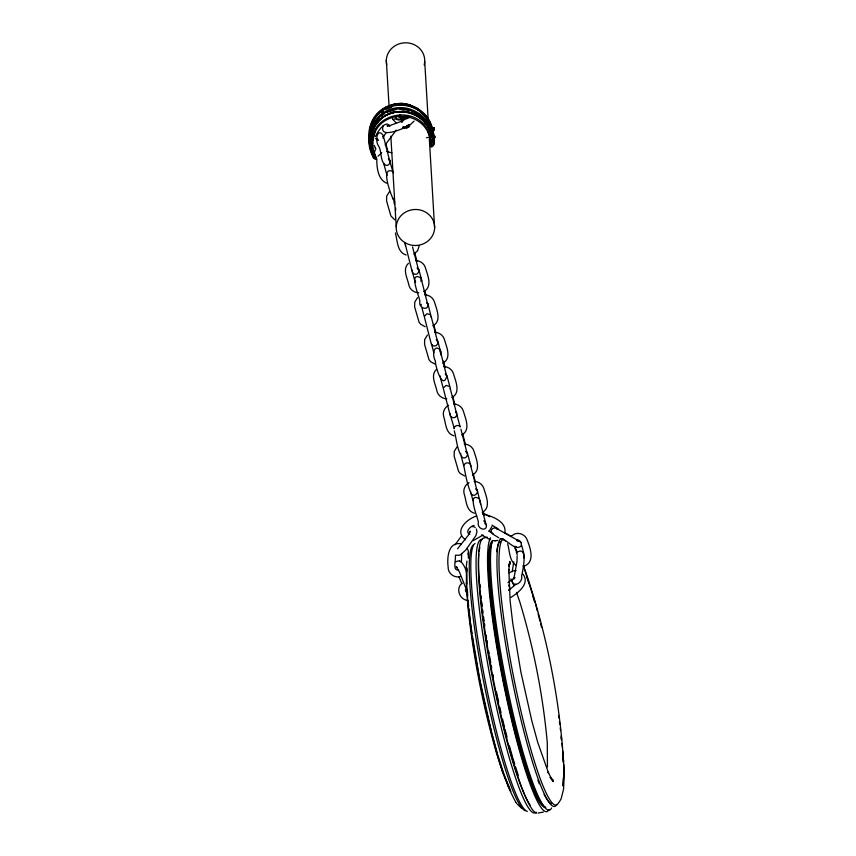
<?xml version="1.0" encoding="UTF-8"?>
<svg xmlns="http://www.w3.org/2000/svg" width="856" height="856" viewBox="0 0 856 856"><rect width="100%" height="100%" fill="white"/><g stroke="black" fill="none" stroke-linecap="round" stroke-linejoin="round"><path stroke-width="1.28" d="M465.803 587.997L459.34 571.797L456.152 566.597L457.232 567.421M393.118 198.892L393.236 198.325M405.509 245.233L412.389 272.561L414.572 274.295L417.161 274.016L418.787 271.973L418.723 269.03M460.689 454.119L460.817 453.562M433.404 142.438L434.399 142.364L433.992 137.441M455.381 555.437C456.066 559.91 452.129 571.22 458.645 569.893M461.405 562.446L461.694 553.468M468.371 558.198L468.307 550.9L467.258 548.289M434.099 129.941L433.917 128.946L434.078 129.93M433.896 128.71L434.003 129.395M434.078 135.665L434.356 137.174M434.238 136.232L426.374 137.763M563.409 778.286L563.055 786.022L564.029 769.662C560.466 701.877 547.027 634.36 525.06 570.15L523.219 565.977M466.456 572.354L466.574 571.016M466.82 569.668L466.862 568.973L466.937 584.092M466.969 561.033L466.317 566.298L466.541 587.901L467.975 607.482C473.25 656.499 482.805 705.066 496.298 752.478L502.633 772.144M466.499 571.69L466.969 567.913M504.783 533.095C507.234 521.443 491.472 515.954 483.469 514.156M412.089 270.924L412.228 270.047M421.173 305.228L421.302 304.34M440.273 352.298L440.284 350.896L446.532 375.613L445.248 374.04M440.155 376.94L440.294 376.052M450.203 413.469L450.181 414.871M454.097 428.76C454.033 425.7 458.195 424.309 460.111 426.566M368.658 136.628C369.353 93.09 429.776 93.422 433.746 135.088M369.76 131.824C370.616 112.436 392.123 98.547 410.27 105.053M369.107 140.01C369.525 128.453 376.03 117.518 386.334 112.104M372.799 140.983L374.789 132.284M372.692 143.787C372.82 109.375 423.752 106.626 430.258 139.282M512.241 571.648L513.76 561.825M376.822 158.82C376.683 167.369 377.849 180.017 387.212 183.398M419.215 245.565L417.675 250.637L413.897 254.114M547.444 766.944L547.273 742.644C542.95 694.901 533.609 647.585 519.753 601.704L516.489 592.438M410.538 110.21C424.469 114.822 434.452 128.689 434.153 143.38A70.962 24.952 -4.6 0 1 433.671 144.899L432.922 144.557L433.093 145.991L431.092 147.029L430.172 137.752L427.872 131.642M396.221 130.123L385.189 144.974M508.999 565.067L509.887 561.365L508.721 570.759L508.817 569.4L510.144 601.051L512.733 623.179L520.887 672.056L531.779 720.698L537.771 742.494L548.643 773.332L548.043 772.133L553.126 781.635L551.071 778.5M441.182 355.208L441.097 353.603M460.175 426.919L456.066 411.832M480.665 504.323L477.188 489.867M467.965 554.174L468.596 552.644M523.936 557.962L524.257 555.116M373.43 150.003L376.287 158.863L374.307 158.692L374.297 157.215L373.644 157.857A70.962 23.786 -22.1 0 1 373.023 156.573C362.602 138.447 372.852 112.478 393.835 108.295C414.304 103.715 434.976 121.627 434.399 142.364M382.985 138.073L383.467 136.371L389.598 160.575L388.399 159.056M420.927 281.399L421.302 279.184L427.551 303.901L426.951 302.885M424.63 316.067L427.08 313.703L430.515 314.762M443.611 387.779L446.062 385.414L449.496 386.473M464.113 465.193C464.904 461.93 469.901 462.069 470.768 465.193M369.963 128.047L373.419 120.172L379.625 112.532M372.328 124.184L374.671 118.834M371.087 130.936L374.436 123.307L379.636 116.887M371.59 130.166L373.023 126.891M491.954 526.461L489.258 530.966M465.964 589.056L465.6 591.196L467.002 592.951M508.774 565.763L510.304 563.141L508.625 566.191M375.442 136.596C377.025 132.338 386.035 118.824 389.94 126.303M455.071 544.812L461.48 536.006M508.945 590.159L509.844 587.901L508.657 585.044M383.253 125.511C378.234 139.796 403.765 128.304 406.3 126.784M414.111 121.103L409.821 125.115M383.199 136.767L386.259 132.691M376.126 116.341L377.774 114.297M373.58 119.519L378.908 112.939L386.238 107.813M378.309 114.329L379.764 112.532M378.32 114.511L379.775 112.703M376.683 120.867L379.657 117.197M380.192 119.583L374.735 126.367L371.408 133.964A37.204 34.828 -3.4 0 0 373.922 158.285M377.967 156.252L381.744 152.775M389.491 191.594L386.698 196.131L386.58 200.935L390.892 215.969L394.67 219.735M408.483 263.306C401.924 269.351 407.745 278.607 408.975 285.53C410.152 289.788 414.336 292.731 418.702 292.773M417.557 297.61L414.764 302.147L414.646 306.951L419.087 322.209L420.66 324.21L425.165 326.725M427.465 335.017L424.672 339.554L424.555 344.358L428.984 359.627L430.568 361.628L435.073 364.142M436.549 369.321C429.99 375.356 435.811 384.622 437.041 391.545C438.229 395.793 442.413 398.746 446.768 398.789M457.072 446.832L454.279 451.369L454.151 456.173L458.591 471.431L460.164 473.432L464.669 475.947M558.882 802.5L561.055 799.065L563.569 789.2L564.19 775.964L563.687 764.301M462.015 583.214C455.296 588.66 459.693 600.045 468.114 600.495M516.318 552.73C529.522 543.742 521.957 574.002 521.646 576.024C523.134 582.636 512.969 588.682 511.845 579.961M372.959 156.402C374.404 155.225 371.782 155.76 372.52 153.556M455.852 561.857C461.277 558.005 464.573 566.993 466.295 570.749M507.972 582.636L514.841 577.511M508.871 590.212L515.943 584.284M510.904 597.424C517.912 592.951 530.271 583.642 523.016 574.205M510.529 536.552L514.98 533.812L517.73 533.406M375.367 147.724L375.698 149.051A48.332 16.2 -22.1 0 0 374.425 153.738A36.369 34.047 -3.4 0 1 372.563 149.511M457.564 548.771L468.221 535.342L470.201 531.127L470.286 532.004M433.232 139.549L433.885 138.822A70.962 24.952 -4.6 0 0 433.575 138.084M382.386 109.718L386.645 106.679M378.78 113.548C389.459 103.597 406.375 102.549 418.509 110.435M381.38 112.628L383.285 111.269M380.61 116.523L384.44 113.784M379.914 119.979C392.155 107.685 413.619 109.547 424.694 122.462A37.204 34.828 -3.4 0 1 433.436 145.434M423.795 291.532C432.986 286.642 427.476 275.044 425.432 267.8C424.255 263.552 420.071 260.599 415.706 260.556M432.879 325.826C442.07 320.936 436.56 309.337 434.516 302.104C433.329 297.845 429.145 294.892 424.79 294.86M442.787 363.244C451.979 358.354 446.458 346.755 444.414 339.511C443.237 335.263 439.053 332.31 434.698 332.267M451.872 397.537C461.052 392.647 455.542 381.059 453.498 373.815C452.321 369.557 448.137 366.614 443.772 366.571M448.587 405.23C444.788 407.263 442.499 411.822 443.536 416.08C445.944 422.789 445.366 433.585 454.055 435.854M461.769 434.955C470.961 430.065 465.45 418.466 463.406 411.222C462.229 406.975 458.046 404.021 453.68 403.989M472.384 475.048C481.575 470.158 476.064 458.559 474.021 451.326C472.844 447.067 468.66 444.114 464.294 444.082M469.077 482.634C465.279 484.678 463 489.236 464.038 493.484C466.445 500.193 465.857 511 474.545 513.258M482.27 512.37C491.462 507.48 485.94 495.881 483.897 488.637C482.72 484.389 478.536 481.436 474.181 481.393M508.978 572.889L513.504 570.781L516.093 570.642M514.852 577.982L513.857 578.763L516.992 561.568L517.11 556.004M476.728 515.975C467.151 518.747 453.38 531.127 465.525 539.772M474.149 525.466C470.147 525.916 464.648 532.539 469.826 534.187M482.987 535.075L473.175 540.639M523.893 566.212C535.182 562.531 530.485 548.343 527.414 540.585C526.258 536.263 522 533.213 517.548 533.384M392.936 119.605L396.435 118.299M403.775 120.461L389.651 125.629L386.976 125.832L388.036 126.132M385.767 108.049C401.464 99.767 421.965 107.128 429.99 122.643M386.163 109.215L391.695 107.214M386.013 112.211L394.07 109.301M386.356 112.425L396.456 109.429M394.284 111.74C383.531 114.244 374.789 122.59 371.579 133.129A36.958 34.604 -3.4 0 0 370.787 136.607M386.58 115.218C396.596 110.178 408.804 111.023 418.242 116.972M483.629 538.05L487.321 537.14M543.346 812.066L538.114 813.05M398.35 116.78L400.822 117.925L405.99 116.898M460.582 576.484C454.654 578.506 447.849 573.52 448.159 567.228C446.939 558.251 447.977 541.11 461.438 543.881M495.003 540.821L497.753 540.414M517.024 540.371C519.41 539.366 522.438 542.79 521.037 546C514.916 551.949 506.057 537.921 500.289 538.595M517.099 541.013L519.474 541.27L496.427 528.43L497.529 529.511M471.924 526.611L473.518 526.697M394.028 104.004L401.892 103.383L409.724 104.871L417.91 108.723M393.942 109.333L402.395 108.68M399.987 109.151L410.559 110.531L418.156 114.19M433.254 139.87L434.249 139.796M432.098 146.751C430.215 95.679 354.191 110.82 375.228 159.056M482.549 513.942L485.331 514.296L489.643 516.735M483.651 520.972L484.539 521.069M492.403 540.553L495.185 540.832M386.837 151.533L391.888 152.85M402.331 108.648L410.794 110.274M402.448 111.109L410.559 112.65L418.07 116.266L424.469 121.702A36.958 34.604 -3.4 0 1 432.291 136.489M378.341 140.363L375.484 138.49M455.531 555.255L459.929 555.202L465.525 550.322L475.915 535.631L476.963 531.672L476.321 528.922M406.172 255.013C396.916 252.253 397.526 240.45 395.386 232.939M498.074 529.126C495.26 526.226 489.365 528.837 491.633 532.967M465.311 589.709L467.312 591.378M474.459 527.05L475.198 527.446M459.479 560.958L460.036 561.258M433.425 142.759L434.195 143.177M492.029 525.124L497.796 528.719M504.238 532.486L511.171 536.316M488.68 531.073L493.152 533.545M502.055 539.077L505.511 540.981M481.511 534.914L490.188 539.697M498.748 537.739L492.382 533.855M518.04 540.232L520.983 542.576M394.766 202.219C392.241 198.859 379.272 165.722 392.54 171.339M436.25 339.789L437.459 341.309L431.21 316.602M550.654 778.339L553.233 780.362L550.419 777.708M417.375 267.875L418.916 269.833L421.794 280.682M445.452 373.89L446.575 374.864M465.964 451.39C469.58 452.738 466.499 460.057 462.336 457.457C456.944 450.085 456.719 439.642 454.29 430.814M516.125 565.409C509.106 560.83 509.812 550.9 507.608 543.731M417.182 268.035L418.466 269.597L412.528 246.849M465.771 451.551L467.055 453.124L460.913 429.198M475.647 488.862L476.942 490.435L470.693 465.718L470.789 466.563M484.731 523.166L486.015 524.728L479.767 500.022L479.874 500.856M416.968 108.359L424.48 115.517M417.664 109.557L425.197 116.127L430.258 123.328M420.275 112.072L422.083 113.613M418.145 113.869L424.619 119.38A37.354 34.968 -3.4 0 1 432.537 134.349M422.789 118.128L424.64 119.701M392.455 118.738L395.932 122.761M517.388 804.244L521.86 808.471M550.034 777.366L550.568 777.922M389.223 159.376L393.246 172.859M427.176 302.703L428 304.126M437.084 340.121L437.502 340.57M454.29 428.353L450.588 416.07M476.567 489.236C479.542 491.387 474.834 498.042 471.367 494.115C467.462 485.502 465.728 475.808 463.963 466.499M516.639 803.442L516.008 802.564M484.785 521.604L485.277 522.267M421.12 278.061C406.878 269.694 421.056 300.306 419.815 301.761C418.488 308.716 429.53 311.466 427.807 303.324M415.642 282.041L415.042 281.025L415.353 281.956M440.112 349.772C432.89 343.395 432.376 356.866 435.501 361.007C434.302 362.109 442.349 392.38 446.896 375.838M455.841 412.014L456.441 413.02L450.192 388.314L450.299 389.148M479.595 498.898C465.343 490.52 479.521 521.144 478.279 522.599C476.963 529.554 488.006 532.293 486.272 524.161M514.831 548.215L517.185 551.703M510.839 791.404L502.429 771.609M515.74 802.104C499.851 772.797 493.495 739.509 485.363 707.484C476.428 666.15 468.863 624.356 466.392 582.08M510.872 578.923L513.9 585.665M461.823 583.642L459.073 577.083M434.099 135.676L434.367 136.66M434.206 136.136L434.292 136.896M434.388 137.185L434.559 137.88L434.431 136.949M387.03 175.448L383.755 163.624M504.205 774.915L510.058 789.842M508.057 785.99L508.304 786.6M432.804 136.789C419.954 90.447 353.132 113.538 373.644 157.857M374.318 145.381L375.698 149.051M376.287 158.863L373.526 151.533L372.606 142.256M370.851 148.666L372.103 152.004M383.713 136.083C377.164 126.078 374.735 141.347 378.566 145.969C382.044 151.384 379.754 161.377 385.703 165.272C388.785 166.214 390.871 162.661 389.855 160.008M440.369 350.372L440.958 352.051M523.305 565.623L535.171 602.603M526.654 576.43L529.254 583.835M497.957 755.484L504.291 775.194M433.842 128.582L433.607 127.726L433.81 128.946M377.4 138.629L377.785 139.913M532.913 596.183L534.775 602.485M492.04 733.881L497.678 754.414M521.593 545.111L523.915 553.864M514.959 546.149L517.292 554.902M385.821 143.573L388.132 152.304M414.689 252.606L417 261.337M424.758 290.644L426.074 295.63M433.671 324.317L435.982 333.048M443.408 361.104L445.067 367.342M452.653 396.028L454.964 404.76M462.615 433.628L465.589 444.853M473.154 473.443L475.465 482.163M483.223 511.481L484.218 515.216M428.321 305.335L431.306 317.437M437.908 341.544L440.776 352.394M446.982 375.838L450.181 387.896M467.825 454.557L470.704 465.407M393.953 202.144L394.584 204.552M404.631 242.473L405.584 246.089M412.613 272.647L415.171 282.298M422.019 308.149L424.255 316.602M431.606 344.358L433.842 352.811M440.68 378.662L443.237 388.314M461.202 456.173L463.759 465.814M471.089 493.484L473.004 500.717M535.524 603.822L537.45 611.302M538.092 613.795L540.008 621.285M540.65 623.778L541.602 627.523M491.686 732.597L479.895 680.017L472.459 636.201M400.03 114.597L400.822 117.925M433.885 128.764L433.714 128.272M434.752 136.575C433.917 133.59 435.501 139.796 434.666 136.81M472.063 633.611L470.629 623.254M558.551 715.445L558.893 717.97M559.396 721.747L559.738 724.272M560.252 728.049L560.594 730.575M467.312 452.546L467.419 453.348M456.697 412.453L456.762 415.395L455.135 417.439L452.535 417.728L450.352 415.984L443.472 389.084M437.705 340.742L437.769 343.684L436.143 345.728L433.553 346.017L431.37 344.273L424.48 317.373M395.793 209.881L395.59 208.243M470.565 491.44L470.672 492.275M468.66 606.326L468.179 601.308M468.96 608.937L470.329 620.643M433.072 130.818L433.446 134.328M432.922 137.944L433.671 144.899M368.861 135.847L369.396 140.78M368.797 137.869L370.038 148.655M561.269 735.625L561.643 739.541M562.028 743.457L562.403 747.374M562.777 751.29L563.58 761.712M561.055 737.037L561.301 739.605M562.906 756.276L563.162 762.364M467.312 589.388L467.793 596.011M424.715 61.418L428.203 120.086M429.316 138.758L434.623 228.113A19.217 17.997 -3.4 0 1 405.113 242.751A19.217 17.997 -3.4 0 1 406.536 211.593A19.217 17.997 -3.4 0 1 434.623 228.113M386.313 60.155L389.095 106.84M390.839 136.179L396.221 226.861M376.191 157.333A48.332 16.2 -22.1 0 1 375.377 156.381M374.81 155.321A48.332 16.2 -22.1 0 1 374.479 154.155M373.558 156.252A36.958 34.604 -3.4 0 1 371.504 150.795M370.958 148.516A36.958 34.604 -3.4 0 1 370.466 138.982M370.798 146.119A36.722 34.379 -3.4 0 1 370.691 139.004M371.012 136.66A36.722 34.379 -3.4 0 1 371.793 133.194M369.846 139.571A37.354 34.968 -3.4 0 1 369.985 137.185M370.53 133.59A37.354 34.968 -3.4 0 1 371.108 131.257M369.824 139.25A37.354 34.968 -3.4 0 1 369.963 136.864M370.509 133.279A37.354 34.968 -3.4 0 1 371.087 130.936M370.809 146.29A36.722 34.379 -3.4 0 1 370.702 139.186M371.023 136.832A36.722 34.379 -3.4 0 1 371.804 133.376C377.325 110.445 409.489 104.047 424.298 121.862A36.722 34.379 -3.4 0 1 432.066 136.543M424.309 122.034A36.722 34.379 -3.4 0 1 432.077 136.714M432.537 137.623A36.958 34.604 -3.4 0 1 433.029 141.069M426.962 122.547A37.354 34.968 -3.4 0 1 429.552 126.677M430.097 127.769A37.354 34.968 -3.4 0 1 432.259 133.493M426.77 119.348A37.354 34.968 -3.4 0 1 428.139 121.37M424.062 115.004A36.958 34.604 -3.4 0 1 427.058 118.813M424.18 113.934A37.204 34.828 -3.4 0 1 431.766 127.662M369.685 132.519A37.204 34.828 -3.4 0 1 369.92 130.133M556.903 804.33A136.703 17.28 78.9 0 1 514.488 691.145A136.703 17.28 78.9 0 1 500.493 538.831M549.06 809.476A140.277 17.73 78.9 0 1 506.174 696.281A140.277 17.73 78.9 0 1 490.552 537.814M551.628 807.957A139.271 17.602 78.9 0 1 510.957 704.295A139.271 17.602 78.9 0 1 491.997 542.083M545.903 807.24A136.211 17.216 78.9 0 1 504.676 681.034A136.211 17.216 78.9 0 1 492.5 541.538M536.594 813.2A140.277 17.73 78.9 0 1 492.96 677.278A140.277 17.73 78.9 0 1 482.902 538.274M527.35 811.392A136.703 17.28 78.9 0 1 484.817 678.926A136.703 17.28 78.9 0 1 475.026 543.474M558.465 802.939A135.623 17.141 78.9 0 1 515.783 687.796A135.623 17.141 78.9 0 1 503.146 539.023M525.359 810.686A135.623 17.141 78.9 0 1 483.169 679.268A135.623 17.141 78.9 0 1 473.454 544.876M536.113 812.173A139.271 17.602 78.9 0 1 490.798 680.285A139.271 17.602 78.9 0 1 482.238 539.633M530.153 805.089A136.211 17.216 78.9 0 1 494.297 687.09A136.211 17.216 78.9 0 1 478.761 554.196M479.05 551.66A136.211 17.216 78.9 0 1 479.841 547.487M518.297 775.226A136.211 17.216 78.9 0 1 515.558 766.869M514.766 764.333A136.211 17.216 78.9 0 1 512.787 757.806M512.455 756.661A136.211 17.216 78.9 0 1 509.406 745.918M507.03 737.08A136.211 17.216 78.9 0 1 505.083 729.462M504.452 726.926A136.211 17.216 78.9 0 1 502.558 719.168M501.006 712.577A136.211 17.216 78.9 0 1 499.797 707.259M498.641 702.081A136.211 17.216 78.9 0 1 496.405 691.669M493.473 677.224A136.211 17.216 78.9 0 1 492.97 674.614M491.719 668.033A136.211 17.216 78.9 0 1 491.237 665.401M490.755 662.769A136.211 17.216 78.9 0 1 489.589 656.21M489.14 653.61A136.211 17.216 78.9 0 1 488.701 651.02M487.396 643.102A136.211 17.216 78.9 0 1 486.968 640.427M486.55 637.763A136.211 17.216 78.9 0 1 486.144 635.12M484.806 626.014A136.211 17.216 78.9 0 1 484.453 623.468M484.111 620.953A136.211 17.216 78.9 0 1 483.565 616.834M483.052 612.757A136.211 17.216 78.9 0 1 482.72 610.071M482.26 606.112A136.211 17.216 78.9 0 1 481.832 602.239M481.436 598.462A136.211 17.216 78.9 0 1 481.19 596.011M480.451 587.569A136.211 17.216 78.9 0 1 480.248 584.862M544.79 807.454A136.211 17.216 78.9 0 1 502.419 675.459A136.211 17.216 78.9 0 1 492.66 540.5M551.542 803.634A133.761 16.906 78.9 0 1 544.095 794.411M539.28 783.775A133.761 16.906 78.9 0 1 537.857 780.137M496.694 551.703A133.761 16.906 78.9 0 1 497.4 547.305M497.625 546.395A133.761 16.906 78.9 0 1 500.332 541.474M408.697 125.115A3.424 1.188 -13.4 0 1 407.381 127.255A3.424 1.188 -13.4 0 1 402.769 127.277M408.687 125.746A2.846 0.984 -13.4 0 1 406.525 127.598A2.846 0.984 -13.4 0 1 403.369 127.127A2.846 0.984 -13.4 0 0 406.76 126.977A2.846 0.984 -13.4 0 0 408.761 125.436M409.264 125.821A3.424 1.188 -13.4 0 1 409.296 126.742M407.51 127.779A3.424 1.188 -13.4 0 1 406.664 128.036M403.572 128.229A3.424 1.188 -13.4 0 1 403.101 127.127M408.473 125.468A2.846 0.984 -13.4 0 1 405.551 126.709M408.569 124.602A3.424 1.188 -13.4 0 1 408.012 126.421A3.424 1.188 -13.4 0 1 403.326 127.191M409.125 124.516A3.424 1.188 -13.4 0 1 408.922 125.179M408.494 125.543A3.424 1.188 -13.4 0 1 405.423 126.667M407.991 125.254A2.846 0.984 -13.4 0 1 406.857 125.821M401.528 122.076A3.424 1.188 -13.4 0 1 401.742 121.402M402.588 122.034A2.846 0.984 -13.4 0 1 402.01 121.413M407.766 125.383A3.424 1.188 -13.4 0 1 407.017 125.693M405.733 115.902A2.846 0.984 -13.4 0 1 405.23 116.202M403.904 116.673A2.846 0.984 -13.4 0 1 401.839 116.908M409.029 116.844A8.153 2.825 -13.4 0 1 398.543 119.166A8.153 2.825 -13.4 0 1 396.767 115.774M410.527 116.758A8.153 2.825 -13.4 0 1 400.49 119.979A8.153 2.825 -13.4 0 1 396.114 117.411M386.762 64.842A19.217 17.997 -3.4 0 1 405.712 42.789A19.217 17.997 -3.4 0 1 424.18 64.917M433.992 127.64L434.463 129.855L434.003 127.651M514.199 578.121L513.91 578.752L514.199 578.121M516.189 547.123L515.494 546.61L516.189 547.123M383.456 136.65L383.36 135.858L383.456 136.703"/></g></svg>
